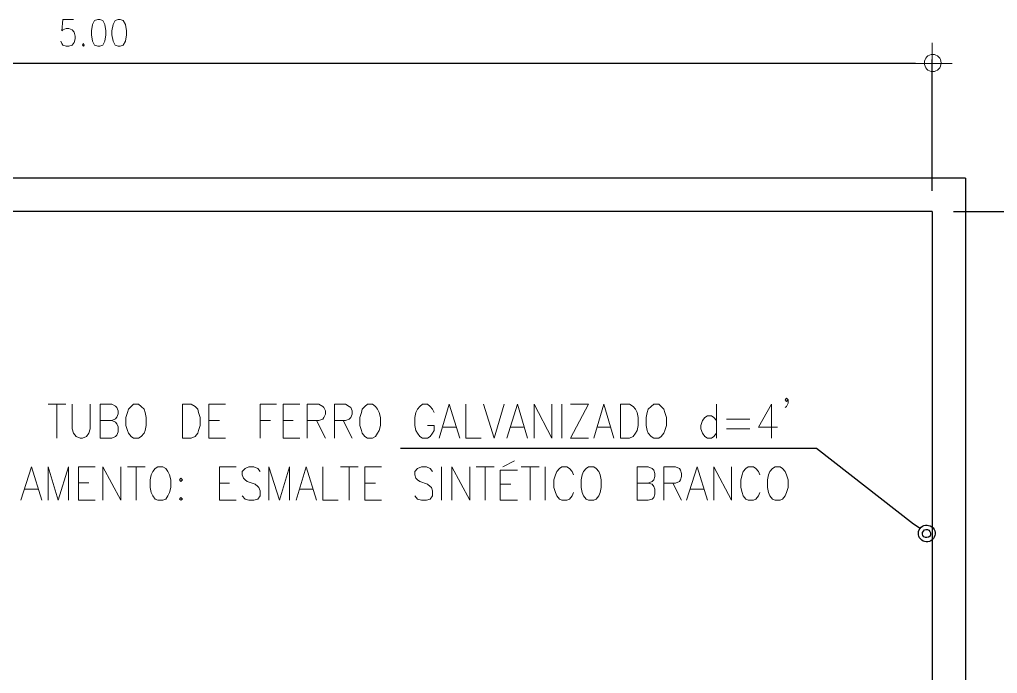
# Model space of a CAD drawing. Header units: millimetres. Extents: x 2928 to 3112, y 1220 to 1280.
# Drawn here: x 3081.45 to 3087.29, y 1267.61 to 1271.51 of the extents above; entities that cross this region are included whole.
import ezdxf

# ---------------------------------------------------------------- set-up
doc = ezdxf.new("R2010")
doc.units = ezdxf.units.MM

msp = doc.modelspace()

# ---------------------------------------------------------------- linework, layer by layer
at = {"color": 7, "linetype": 'Continuous', "lineweight": 20, "true_color": 0x000007}
for points in [[(3081.77548, 1271.51061), (3081.71263, 1271.51061), (3081.70767, 1271.4428), (3081.71263, 1271.44941), (3081.73248, 1271.45768), (3081.74902, 1271.45768), (3081.76887, 1271.44941), (3081.78044, 1271.43453), (3081.78706, 1271.41137), (3081.78706, 1271.39649), (3081.78044, 1271.37333), (3081.76887, 1271.35844), (3081.74902, 1271.35183), (3081.73248, 1271.35183), (3081.71263, 1271.35844), (3081.70767, 1271.36671), (3081.70105, 1271.3816)], [(3081.62497, 1269.21488), (3081.73083, 1269.21488), (3081.73083, 1269.21488)], [(3081.6779, 1269.21488), (3081.6779, 1269.01309), (3081.6779, 1269.01309)], [(3081.76887, 1269.21488), (3081.76887, 1269.06932), (3081.77714, 1269.04286), (3081.79202, 1269.02301), (3081.81518, 1269.01309), (3081.83006, 1269.01309), (3081.85322, 1269.02301), (3081.86811, 1269.04286), (3081.87472, 1269.06932), (3081.87472, 1269.21488)], [(3082.00539, 1269.11894), (3082.02689, 1269.10902), (3082.03516, 1269.0991), (3082.04343, 1269.0809), (3082.04343, 1269.05113), (3082.03516, 1269.03128), (3082.02689, 1269.02301), (3082.00539, 1269.01309), (3081.93592, 1269.01309), (3081.93592, 1269.21488), (3082.00539, 1269.21488), (3082.02689, 1269.2033), (3082.03516, 1269.19503), (3082.04343, 1269.17518), (3082.04343, 1269.15699), (3082.03516, 1269.13714), (3082.02689, 1269.12721), (3082.00539, 1269.11894), (3081.93592, 1269.11894)], [(3081.46288, 1268.6426), (3081.52573, 1268.84107), (3081.58693, 1268.6426)], [(3081.62497, 1268.6426), (3081.62497, 1268.84107), (3081.68451, 1268.6426), (3081.74571, 1268.84107), (3081.74571, 1268.6426)], [(3081.80691, 1268.6426), (3081.80691, 1268.84107), (3081.90615, 1268.84107)], [(3081.95081, 1268.6426), (3081.95081, 1268.84107), (3082.05831, 1268.6426), (3082.05831, 1268.84107)], [(3082.14928, 1268.84107), (3082.14928, 1268.6426), (3082.14928, 1268.6426)], [(3081.80691, 1268.7468), (3081.86811, 1268.7468), (3081.86811, 1268.7468)], [(3081.48603, 1268.70876), (3081.56377, 1268.70876), (3081.56377, 1268.70876)], [(3081.80691, 1268.6426), (3081.90615, 1268.6426), (3081.90615, 1268.6426)]]:
    msp.add_lwpolyline(points, dxfattribs=at)
for points in [[(3081.92103, 1271.51061), (3081.90119, 1271.504), (3081.88961, 1271.48084), (3081.88465, 1271.4428), (3081.88465, 1271.41964), (3081.88961, 1271.3816), (3081.90119, 1271.35844), (3081.92103, 1271.35183), (3081.93427, 1271.35183), (3081.95081, 1271.35844), (3081.96238, 1271.3816), (3081.969, 1271.41964), (3081.969, 1271.4428), (3081.96238, 1271.48084), (3081.95081, 1271.504), (3081.93427, 1271.51061)], [(3082.04177, 1271.51061), (3082.02523, 1271.504), (3082.012, 1271.48084), (3082.00539, 1271.4428), (3082.00539, 1271.41964), (3082.012, 1271.3816), (3082.02523, 1271.35844), (3082.04177, 1271.35183), (3082.05501, 1271.35183), (3082.0732, 1271.35844), (3082.08643, 1271.3816), (3082.09305, 1271.41964), (3082.09305, 1271.4428), (3082.08643, 1271.48084), (3082.0732, 1271.504), (3082.05501, 1271.51061)], [(3081.83668, 1271.36671), (3081.83006, 1271.35844), (3081.83668, 1271.35183), (3081.83999, 1271.35844)]]:
    msp.add_lwpolyline(points, close=True, dxfattribs=at)
at = {"color": 7, "linetype": 'Continuous', "lineweight": 9, "true_color": 0x000007}
for points in [[(3086.89788, 1271.37168), (3086.89788, 1271.13019), (3086.89788, 1271.13019)], [(3086.7788, 1271.24928), (3087.01697, 1271.24928), (3087.01697, 1271.24928)], [(3082.58428, 1269.01309), (3082.58428, 1269.21488), (3082.68352, 1269.21488)], [(3082.88862, 1269.01309), (3082.88862, 1269.21488), (3082.98786, 1269.21488)], [(3083.02755, 1269.01309), (3083.02755, 1269.21488), (3083.12679, 1269.21488)], [(3083.16979, 1269.01309), (3083.16979, 1269.21488), (3083.23926, 1269.21488), (3083.26242, 1269.20164), (3083.26903, 1269.19503), (3083.27896, 1269.17518), (3083.27896, 1269.15533), (3083.26903, 1269.13548), (3083.26242, 1269.12556), (3083.23926, 1269.11894), (3083.16979, 1269.11894)], [(3083.33189, 1269.01309), (3083.33189, 1269.21488), (3083.39805, 1269.21488), (3083.4212, 1269.20164), (3083.43113, 1269.19503), (3083.43774, 1269.17518), (3083.43774, 1269.15533), (3083.43113, 1269.13548), (3083.4212, 1269.12556), (3083.39805, 1269.11894), (3083.33189, 1269.11894)], [(3083.92732, 1269.16526), (3083.9174, 1269.1851), (3083.90417, 1269.20164), (3083.88763, 1269.21488), (3083.85785, 1269.21488), (3083.84131, 1269.20164), (3083.82808, 1269.1851), (3083.81816, 1269.16526), (3083.81154, 1269.13548), (3083.81154, 1269.08917), (3083.81816, 1269.0594), (3083.82808, 1269.04286), (3083.84131, 1269.02301), (3083.85785, 1269.01309), (3083.88763, 1269.01309), (3083.90417, 1269.02301), (3083.9174, 1269.04286), (3083.92732, 1269.0594), (3083.92732, 1269.08917), (3083.88763, 1269.08917)], [(3083.95709, 1269.01309), (3084.01664, 1269.21488), (3084.07949, 1269.01309)], [(3084.11588, 1269.21488), (3084.11588, 1269.01309), (3084.2085, 1269.01309)], [(3084.22173, 1269.21488), (3084.28458, 1269.01309), (3084.34413, 1269.21488)], [(3084.36067, 1269.01309), (3084.42352, 1269.21488), (3084.48306, 1269.01309)], [(3084.52276, 1269.01309), (3084.52276, 1269.21488), (3084.62861, 1269.01309), (3084.62861, 1269.21488)], [(3084.68816, 1269.21488), (3084.68816, 1269.01309), (3084.68816, 1269.01309)], [(3084.84694, 1269.01309), (3084.74108, 1269.01309), (3084.84694, 1269.21488), (3084.74108, 1269.21488)], [(3084.88002, 1269.01309), (3084.93956, 1269.21488), (3084.99911, 1269.01309)], [(3085.61108, 1269.21488), (3085.61108, 1269.01309), (3085.61108, 1269.01309)], [(3085.93857, 1269.01309), (3085.93857, 1269.21488), (3085.86249, 1269.07925), (3085.97496, 1269.07925)], [(3086.03781, 1269.24134), (3086.02789, 1269.23142), (3086.02127, 1269.24134), (3086.02789, 1269.25126), (3086.03781, 1269.24134), (3086.03781, 1269.22149), (3086.02789, 1269.20164), (3086.02127, 1269.19503)], [(3082.58428, 1269.11894), (3082.64713, 1269.11894), (3082.64713, 1269.11894)], [(3082.88862, 1269.11894), (3082.95147, 1269.11894), (3082.95147, 1269.11894)], [(3083.02755, 1269.11894), (3083.0871, 1269.11894), (3083.0871, 1269.11894)], [(3083.22603, 1269.11894), (3083.27896, 1269.01309), (3083.27896, 1269.01309)], [(3083.38481, 1269.11894), (3083.43774, 1269.01309), (3083.43774, 1269.01309)], [(3085.61108, 1269.11894), (3085.59454, 1269.13548), (3085.58131, 1269.14541), (3085.55815, 1269.14541), (3085.54161, 1269.13548), (3085.52838, 1269.11894), (3085.51846, 1269.08917), (3085.51846, 1269.06932), (3085.52838, 1269.04286), (3085.54161, 1269.02301), (3085.55815, 1269.01309), (3085.58131, 1269.01309), (3085.59454, 1269.02301), (3085.61108, 1269.04286)], [(3085.67063, 1269.12556), (3085.80956, 1269.12556), (3085.80956, 1269.12556)], [(3083.98025, 1269.07925), (3084.05633, 1269.07925), (3084.05633, 1269.07925)], [(3084.38382, 1269.07925), (3084.45991, 1269.07925), (3084.45991, 1269.07925)], [(3084.90317, 1269.07925), (3084.97595, 1269.07925), (3084.97595, 1269.07925)], [(3085.67063, 1269.06932), (3085.80956, 1269.06932), (3085.80956, 1269.06932)], [(3082.58428, 1269.01309), (3082.68352, 1269.01309), (3082.68352, 1269.01309)], [(3083.02755, 1269.01309), (3083.12679, 1269.01309), (3083.12679, 1269.01309)], [(3084.33751, 1268.84107), (3084.40698, 1268.87746), (3084.40698, 1268.87746)], [(3082.09801, 1268.84107), (3082.20387, 1268.84107), (3082.20387, 1268.84107)], [(3082.64713, 1268.6426), (3082.64713, 1268.84107), (3082.74637, 1268.84107)], [(3082.88862, 1268.81461), (3082.87538, 1268.83115), (3082.85223, 1268.84107), (3082.82246, 1268.84107), (3082.7993, 1268.83115), (3082.78276, 1268.81461), (3082.78276, 1268.79476), (3082.78938, 1268.77491), (3082.7993, 1268.76499), (3082.81253, 1268.75507), (3082.85885, 1268.73853), (3082.87538, 1268.7253), (3082.882, 1268.71868), (3082.88862, 1268.69883), (3082.88862, 1268.66906), (3082.87538, 1268.64921), (3082.85223, 1268.6426), (3082.82246, 1268.6426), (3082.7993, 1268.64921), (3082.78276, 1268.66906)], [(3082.94154, 1268.6426), (3082.94154, 1268.84107), (3083.0044, 1268.6426), (3083.06394, 1268.84107), (3083.06394, 1268.6426)], [(3083.10364, 1268.6426), (3083.16318, 1268.84107), (3083.22603, 1268.6426)], [(3083.26242, 1268.84107), (3083.26242, 1268.6426), (3083.35504, 1268.6426)], [(3083.36827, 1268.84107), (3083.47413, 1268.84107), (3083.47413, 1268.84107)], [(3083.4212, 1268.84107), (3083.4212, 1268.6426), (3083.4212, 1268.6426)], [(3083.51382, 1268.6426), (3083.51382, 1268.84107), (3083.61306, 1268.84107)], [(3083.9174, 1268.81461), (3083.90417, 1268.83115), (3083.88101, 1268.84107), (3083.85124, 1268.84107), (3083.82808, 1268.83115), (3083.81154, 1268.81461), (3083.81154, 1268.79476), (3083.81816, 1268.77491), (3083.82808, 1268.76499), (3083.84131, 1268.75507), (3083.88763, 1268.73853), (3083.90417, 1268.7253), (3083.91078, 1268.71868), (3083.9174, 1268.69883), (3083.9174, 1268.66906), (3083.90417, 1268.64921), (3083.88101, 1268.6426), (3083.85124, 1268.6426), (3083.82808, 1268.64921), (3083.81154, 1268.66906)], [(3083.97033, 1268.84107), (3083.97033, 1268.6426), (3083.97033, 1268.6426)], [(3084.03318, 1268.6426), (3084.03318, 1268.84107), (3084.13903, 1268.6426), (3084.13903, 1268.84107)], [(3084.17873, 1268.84107), (3084.28458, 1268.84107), (3084.28458, 1268.84107)], [(3084.23166, 1268.84107), (3084.23166, 1268.6426), (3084.23166, 1268.6426)], [(3084.42352, 1268.82123), (3084.32097, 1268.82123), (3084.32097, 1268.6426), (3084.42352, 1268.6426)], [(3084.44667, 1268.84107), (3084.55253, 1268.84107), (3084.55253, 1268.84107)], [(3084.4996, 1268.84107), (3084.4996, 1268.6426), (3084.4996, 1268.6426)], [(3084.58892, 1268.84107), (3084.58892, 1268.6426), (3084.58892, 1268.6426)], [(3084.75762, 1268.79476), (3084.75101, 1268.81461), (3084.73447, 1268.83115), (3084.71793, 1268.84107), (3084.68816, 1268.84107), (3084.67492, 1268.83115), (3084.65838, 1268.81461), (3084.65177, 1268.79476), (3084.64184, 1268.76499), (3084.64184, 1268.71868), (3084.65177, 1268.68891), (3084.65838, 1268.66906), (3084.67492, 1268.64921), (3084.68816, 1268.6426), (3084.71793, 1268.6426), (3084.73447, 1268.64921), (3084.75101, 1268.66906), (3084.75762, 1268.68891)], [(3085.2042, 1268.74514), (3085.22736, 1268.73853), (3085.23728, 1268.7253), (3085.2439, 1268.70876), (3085.2439, 1268.67898), (3085.23728, 1268.65914), (3085.22736, 1268.64921), (3085.2042, 1268.6426), (3085.13804, 1268.6426), (3085.13804, 1268.84107), (3085.2042, 1268.84107), (3085.22736, 1268.83115), (3085.23728, 1268.82123), (3085.2439, 1268.80138), (3085.2439, 1268.78484), (3085.23728, 1268.76499), (3085.22736, 1268.75507), (3085.2042, 1268.74514), (3085.13804, 1268.74514)], [(3085.29682, 1268.6426), (3085.29682, 1268.84107), (3085.36629, 1268.84107), (3085.38945, 1268.83115), (3085.39606, 1268.82123), (3085.40268, 1268.80138), (3085.40268, 1268.78484), (3085.39606, 1268.76499), (3085.38945, 1268.75507), (3085.36629, 1268.74514), (3085.29682, 1268.74514)], [(3085.43245, 1268.6426), (3085.4953, 1268.84107), (3085.55815, 1268.6426)], [(3085.59454, 1268.6426), (3085.59454, 1268.84107), (3085.7004, 1268.6426), (3085.7004, 1268.84107)], [(3085.8691, 1268.79476), (3085.86249, 1268.81461), (3085.84595, 1268.83115), (3085.83272, 1268.84107), (3085.79964, 1268.84107), (3085.7864, 1268.83115), (3085.76986, 1268.81461), (3085.76325, 1268.79476), (3085.75663, 1268.76499), (3085.75663, 1268.71868), (3085.76325, 1268.68891), (3085.76986, 1268.66906), (3085.7864, 1268.64921), (3085.79964, 1268.6426), (3085.83272, 1268.6426), (3085.84595, 1268.64921), (3085.86249, 1268.66906), (3085.8691, 1268.68891)], [(3082.64713, 1268.74514), (3082.70668, 1268.74514), (3082.70668, 1268.74514)], [(3083.51382, 1268.74514), (3083.57668, 1268.74514), (3083.57668, 1268.74514)], [(3085.34975, 1268.74514), (3085.40268, 1268.6426), (3085.40268, 1268.6426)], [(3083.12679, 1268.70876), (3083.20287, 1268.70876), (3083.20287, 1268.70876)], [(3084.32097, 1268.73853), (3084.38382, 1268.73853), (3084.38382, 1268.73853)], [(3085.45561, 1268.70876), (3085.535, 1268.70876), (3085.535, 1268.70876)], [(3082.64713, 1268.6426), (3082.74637, 1268.6426), (3082.74637, 1268.6426)], [(3083.51382, 1268.6426), (3083.61306, 1268.6426), (3083.61306, 1268.6426)]]:
    msp.add_lwpolyline(points, dxfattribs=at)
at = {"color": 253, "linetype": 'Continuous', "lineweight": -2, "true_color": 0x9a9a9a}
for points in [[(3086.89788, 1270.48845), (3086.89788, 1271.27244), (3086.89788, 1271.27244)], [(3086.79865, 1271.24928), (3076.9938, 1271.24928), (3076.9938, 1271.24928)], [(3087.02359, 1270.36605), (3087.75465, 1270.36605), (3087.75465, 1270.36605)], [(3086.82511, 1268.47389), (3086.78541, 1268.50035), (3086.20652, 1268.95024), (3083.72553, 1268.95024)]]:
    msp.add_lwpolyline(points, dxfattribs=at)
at = {"color": 7, "linetype": 'Continuous', "lineweight": -2, "true_color": 0x000007}
for points in [[(3087.09636, 1270.56453), (3076.69608, 1270.56453), (3076.69608, 1270.56453)], [(3087.09636, 1270.56453), (3087.09636, 1265.48679), (3087.09636, 1265.48679)], [(3086.89788, 1270.36605), (3076.89456, 1270.36605), (3076.89456, 1270.36605)], [(3086.89788, 1270.36605), (3086.89788, 1265.48679), (3086.89788, 1265.48679)]]:
    msp.add_lwpolyline(points, dxfattribs=at)
at = {"color": 7, "linetype": 'Continuous', "lineweight": 9, "true_color": 0x000007}
for points in [[(3082.1344, 1269.21488), (3082.12117, 1269.20164), (3082.10463, 1269.1851), (3082.09801, 1269.16526), (3082.08809, 1269.13548), (3082.08809, 1269.08917), (3082.09801, 1269.0594), (3082.10463, 1269.04286), (3082.12117, 1269.02301), (3082.1344, 1269.01309), (3082.16417, 1269.01309), (3082.18071, 1269.02301), (3082.19725, 1269.04286), (3082.20387, 1269.0594), (3082.21048, 1269.08917), (3082.21048, 1269.13548), (3082.20387, 1269.16526), (3082.19725, 1269.1851), (3082.18071, 1269.20164), (3082.16417, 1269.21488)], [(3082.4255, 1269.01309), (3082.4255, 1269.21488), (3082.47843, 1269.21488), (3082.50158, 1269.20164), (3082.51812, 1269.1851), (3082.52143, 1269.16526), (3082.53136, 1269.13548), (3082.53136, 1269.08917), (3082.52143, 1269.0594), (3082.51812, 1269.04286), (3082.50158, 1269.02301), (3082.47843, 1269.01309)], [(3083.53036, 1269.21488), (3083.51382, 1269.20164), (3083.49728, 1269.1851), (3083.49398, 1269.16526), (3083.48405, 1269.13548), (3083.48405, 1269.08917), (3083.49398, 1269.0594), (3083.49728, 1269.04286), (3083.51382, 1269.02301), (3083.53036, 1269.01309), (3083.56014, 1269.01309), (3083.57668, 1269.02301), (3083.58991, 1269.04286), (3083.59983, 1269.0594), (3083.60645, 1269.08917), (3083.60645, 1269.13548), (3083.59983, 1269.16526), (3083.58991, 1269.1851), (3083.57668, 1269.20164), (3083.56014, 1269.21488)], [(3085.0388, 1269.01309), (3085.0388, 1269.21488), (3085.09173, 1269.21488), (3085.11489, 1269.20164), (3085.12812, 1269.1851), (3085.13804, 1269.16526), (3085.14466, 1269.13548), (3085.14466, 1269.08917), (3085.13804, 1269.0594), (3085.12812, 1269.04286), (3085.11489, 1269.02301), (3085.09173, 1269.01309)], [(3085.23728, 1269.21488), (3085.22074, 1269.20164), (3085.2042, 1269.1851), (3085.19758, 1269.16526), (3085.19097, 1269.13548), (3085.19097, 1269.08917), (3085.19758, 1269.0594), (3085.2042, 1269.04286), (3085.22074, 1269.02301), (3085.23728, 1269.01309), (3085.26705, 1269.01309), (3085.28028, 1269.02301), (3085.29682, 1269.04286), (3085.30344, 1269.0594), (3085.31336, 1269.08917), (3085.31336, 1269.13548), (3085.30344, 1269.16526), (3085.29682, 1269.1851), (3085.28028, 1269.20164), (3085.26705, 1269.21488)], [(3082.27995, 1268.84107), (3082.26341, 1268.83115), (3082.25018, 1268.81461), (3082.24025, 1268.79476), (3082.23364, 1268.76499), (3082.23364, 1268.71868), (3082.24025, 1268.68891), (3082.25018, 1268.66906), (3082.26341, 1268.64921), (3082.27995, 1268.6426), (3082.30972, 1268.6426), (3082.32626, 1268.64921), (3082.33949, 1268.66906), (3082.34942, 1268.68891), (3082.35603, 1268.71868), (3082.35603, 1268.76499), (3082.34942, 1268.79476), (3082.33949, 1268.81461), (3082.32626, 1268.83115), (3082.30972, 1268.84107)], [(3084.84694, 1268.84107), (3084.83371, 1268.83115), (3084.81717, 1268.81461), (3084.81055, 1268.79476), (3084.80394, 1268.76499), (3084.80394, 1268.71868), (3084.81055, 1268.68891), (3084.81717, 1268.66906), (3084.83371, 1268.64921), (3084.84694, 1268.6426), (3084.88002, 1268.6426), (3084.89325, 1268.64921), (3084.90979, 1268.66906), (3084.91641, 1268.68891), (3084.92302, 1268.71868), (3084.92302, 1268.76499), (3084.91641, 1268.79476), (3084.90979, 1268.81461), (3084.89325, 1268.83115), (3084.88002, 1268.84107)], [(3085.96173, 1268.84107), (3085.94519, 1268.83115), (3085.92865, 1268.81461), (3085.92203, 1268.79476), (3085.91542, 1268.76499), (3085.91542, 1268.71868), (3085.92203, 1268.68891), (3085.92865, 1268.66906), (3085.94519, 1268.64921), (3085.96173, 1268.6426), (3085.9915, 1268.6426), (3086.00473, 1268.64921), (3086.02127, 1268.66906), (3086.02789, 1268.68891), (3086.03781, 1268.71868), (3086.03781, 1268.76499), (3086.02789, 1268.79476), (3086.02127, 1268.81461), (3086.00473, 1268.83115), (3085.9915, 1268.84107)], [(3082.41558, 1268.77491), (3082.40896, 1268.76499), (3082.41558, 1268.75507), (3082.4255, 1268.76499)], [(3082.41558, 1268.65914), (3082.40896, 1268.64921), (3082.41558, 1268.6426), (3082.4255, 1268.64921)]]:
    msp.add_lwpolyline(points, close=True, dxfattribs=at)
msp.add_open_spline([(3086.95081, 1271.25259), (3086.95081, 1271.27905), (3086.92766, 1271.30221), (3086.90119, 1271.30221), (3086.90119, 1271.30221), (3086.87142, 1271.30221), (3086.85157, 1271.27905), (3086.85157, 1271.25259), (3086.85157, 1271.25259), (3086.85157, 1271.22282), (3086.87142, 1271.19966), (3086.90119, 1271.19966), (3086.90119, 1271.19966), (3086.92766, 1271.19966), (3086.95081, 1271.22282), (3086.95081, 1271.25259)], degree=3, knots=[0, 0, 0, 0, 0.0625, 0.0625, 0.0625, 0.062501, 0.125, 0.125, 0.125, 0.125001, 0.1875, 0.1875, 0.1875, 0.187501, 1, 1, 1, 1], dxfattribs=at)
at = {"color": 253, "linetype": 'Continuous', "lineweight": -2, "true_color": 0x9a9a9a}
for points in [[(3086.9045, 1268.41435), (3086.92104, 1268.43419), (3086.91773, 1268.46727), (3086.89458, 1268.48381), (3086.89458, 1268.48381), (3086.87142, 1268.50035), (3086.84165, 1268.49704), (3086.82511, 1268.47389), (3086.82511, 1268.47389), (3086.80857, 1268.45073), (3086.81188, 1268.42096), (3086.83503, 1268.40442), (3086.83503, 1268.40442), (3086.85488, 1268.38788), (3086.88796, 1268.39119), (3086.9045, 1268.41435)], [(3086.88465, 1268.42758), (3086.89127, 1268.44081), (3086.88796, 1268.45404), (3086.87804, 1268.46396), (3086.87804, 1268.46396), (3086.86811, 1268.47058), (3086.85157, 1268.47058), (3086.84496, 1268.45735), (3086.84496, 1268.45735), (3086.83503, 1268.44743), (3086.83834, 1268.43419), (3086.84826, 1268.42427), (3086.84826, 1268.42427), (3086.85819, 1268.41765), (3086.87473, 1268.41765), (3086.88465, 1268.42758)]]:
    msp.add_open_spline(points, degree=3, knots=[0, 0, 0, 0, 0.0625, 0.0625, 0.0625, 0.062501, 0.125, 0.125, 0.125, 0.125001, 0.1875, 0.1875, 0.1875, 0.187501, 1, 1, 1, 1], dxfattribs=at)

doc.saveas('drawing.dxf')
